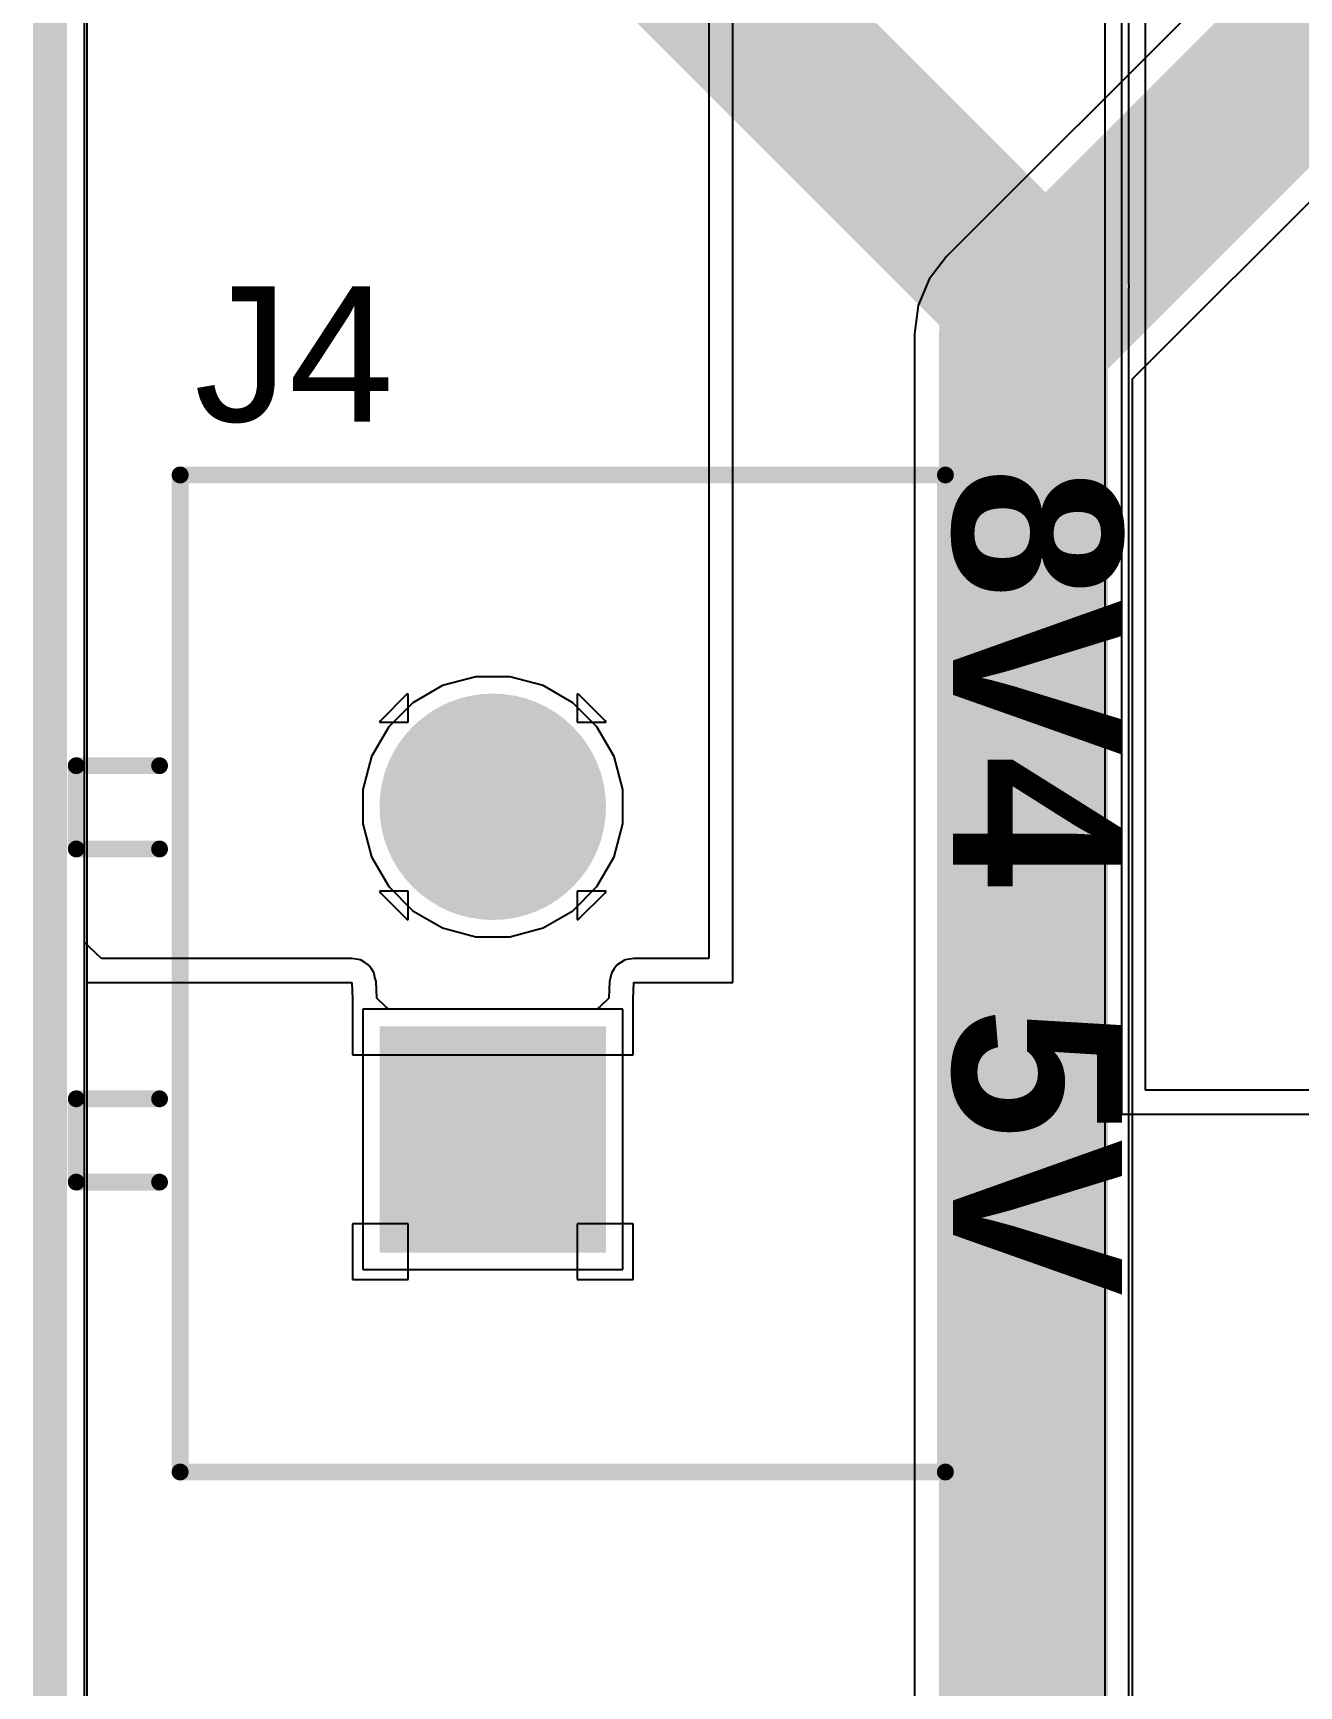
# Model space of a CAD drawing. Header units: inches. Extents: x 0 to 5376, y 0 to 5416.
# Drawn here: x -0.13 to 9.38, y 58.29 to 70.71 of the extents above; entities that cross this region are included whole.
import ezdxf

# ---------------------------------------------------------------- set-up
doc = ezdxf.new("R2010")
doc.units = ezdxf.units.IN
for name, color, linetype in [('Board Outline', 216, 'Continuous'), ('Bottom Layer', 5, 'Continuous'), ('Bottom Solder', 6, 'Continuous'), ('Layer 1', 16, 'Continuous'), ('Layer 2', 76, 'Continuous'), ('Multi-Layer', 9, 'Continuous'), ('Pad Holes', 156, 'Continuous'), ('Top Layer', 1, 'Continuous'), ('Top Overlay', 2, 'Continuous'), ('Top Solder', 216, 'Continuous')]:
    doc.layers.add(name, color=color, linetype=linetype)
doc.styles.add('Arial', font='', dxfattribs={"height": 0.2})
doc.styles.add('Arial_Bold', font='', dxfattribs={"height": 0.2})
doc.styles.get('Arial').set_extended_font_data('Arial')
doc.styles.get('Arial_Bold').set_extended_font_data('Arial', bold=True)

msp = doc.modelspace()

# ---------------------------------------------------------------- hatches: boundary and pattern name
at = {"layer": 'Bottom Layer'}
h = msp.add_hatch(color=5, dxfattribs=at)
edge = h.paths.add_edge_path()
edge.add_arc((3.327, 64.897), 0.8, 0, 360)
msp.add_hatch(color=5, dxfattribs=at).paths.add_polyline_path([(4.127, 61.597), (2.527, 61.597), (2.527, 63.197), (4.127, 63.197)])
at = {"layer": 'Bottom Solder'}
h = msp.add_hatch(color=6, dxfattribs=at)
edge = h.paths.add_edge_path()
edge.add_arc((3.327, 64.897), 0.851, 0, 360)
msp.add_hatch(color=6, dxfattribs=at).paths.add_polyline_path([(4.178, 61.546), (2.477, 61.546), (2.477, 63.248), (4.178, 63.248)])
at = {"layer": 'Layer 1'}
h = msp.add_hatch(color=16, dxfattribs=at)
edge = h.paths.add_edge_path()
edge.add_arc((3.327, 64.897), 0.8, 0, 360)
msp.add_hatch(color=16, dxfattribs=at).paths.add_polyline_path([(4.127, 61.597), (2.527, 61.597), (2.527, 63.197), (4.127, 63.197)])
at = {"layer": 'Layer 2'}
h = msp.add_hatch(color=76, dxfattribs=at)
edge = h.paths.add_edge_path()
edge.add_arc((3.327, 64.897), 0.8, 0, 360)
msp.add_hatch(color=76, dxfattribs=at).paths.add_polyline_path([(4.127, 61.597), (2.527, 61.597), (2.527, 63.197), (4.127, 63.197)])
at = {"layer": 'Multi-Layer'}
h = msp.add_hatch(color=9, dxfattribs=at)
edge = h.paths.add_edge_path()
edge.add_arc((3.327, 64.897), 0.8, 0, 360)
msp.add_hatch(color=9, dxfattribs=at).paths.add_polyline_path([(4.127, 61.597), (2.527, 61.597), (2.527, 63.197), (4.127, 63.197)])
at = {"layer": 'Pad Holes'}
h = msp.add_hatch(color=7, dxfattribs=at)
edge = h.paths.add_edge_path()
edge.add_arc((3.327, 64.897), 0.5, 0, 360)
h = msp.add_hatch(color=7, dxfattribs=at)
edge = h.paths.add_edge_path()
edge.add_arc((3.327, 62.397), 0.5, 0, 360)
at = {"layer": 'Top Layer'}
h = msp.add_hatch(color=1, dxfattribs=at)
edge = h.paths.add_edge_path()
edge.add_arc((3.327, 64.897), 0.8, 0, 360)
msp.add_hatch(color=1, dxfattribs=at).paths.add_polyline_path([(4.127, 61.597), (2.527, 61.597), (2.527, 63.197), (4.127, 63.197)])
at = {"layer": 'Top Solder'}
h = msp.add_hatch(color=216, dxfattribs=at)
edge = h.paths.add_edge_path()
edge.add_arc((3.327, 64.897), 0.851, 0, 360)
msp.add_hatch(color=216, dxfattribs=at).paths.add_polyline_path([(4.178, 61.546), (2.477, 61.546), (2.477, 63.248), (4.178, 63.248)])

# ---------------------------------------------------------------- linework, layer by layer
at = {"layer": 'Board Outline'}
msp.add_lwpolyline([(0, 0, 0.254, 0.254, 0), (0, 125, 0.254, 0.254, 0)], format="xyseb", dxfattribs=at)
at = {"layer": 'Bottom Layer'}
for p, q in [((0.259, 53.391), (0.259, 78.892)), ((8.052, 78.892), (8.052, 62.586)), ((8.233, 62.767), (8.233, 74.659)), ((2.68, 65.74), (2.484, 65.544)), ((2.692, 65.747), (2.68, 65.74)), ((2.692, 65.532), (2.692, 65.747)), ((3.975, 65.74), (3.962, 65.747)), ((3.962, 65.747), (3.962, 65.532)), ((4.171, 65.544), (3.975, 65.74)), ((2.484, 65.544), (2.477, 65.532)), ((2.477, 65.532), (2.692, 65.532)), ((3.962, 65.532), (4.178, 65.532)), ((4.178, 65.532), (4.171, 65.544)), ((2.692, 64.262), (2.477, 64.262)), ((2.477, 64.262), (2.484, 64.25)), ((2.484, 64.25), (2.68, 64.054)), ((2.692, 64.047), (2.692, 64.262)), ((4.178, 64.262), (3.962, 64.262)), ((3.962, 64.262), (3.962, 64.047)), ((3.975, 64.054), (4.171, 64.25)), ((4.171, 64.25), (4.178, 64.262)), ((2.68, 64.054), (2.692, 64.047)), ((3.962, 64.047), (3.975, 64.054)), ((4.305, 63.375), (2.35, 63.375)), ((2.35, 63.375), (2.35, 61.419)), ((4.305, 61.419), (4.305, 63.375)), ((41.656, 62.767), (8.233, 62.767)), ((8.052, 62.586), (41.656, 62.586)), ((2.35, 61.419), (4.305, 61.419))]:
    msp.add_line(p, q, dxfattribs=at)
at = {"layer": 'Layer 1'}
for p, q in [((0.259, 55.751), (0.259, 124.741)), ((11.093, 73.39), (6.736, 69.033)), ((8.135, 68.113), (12.492, 72.471)), ((6.736, 69.033), (6.605, 68.863)), ((6.605, 68.863), (6.523, 68.665)), ((6.523, 68.665), (6.495, 68.453)), ((6.495, 68.453), (6.495, 49.285)), ((8.135, 48.946), (8.135, 68.113)), ((3.199, 65.875), (2.95, 65.808)), ((3.456, 65.875), (3.199, 65.875)), ((3.705, 65.808), (3.456, 65.875)), ((2.95, 65.808), (2.727, 65.679)), ((3.928, 65.679), (3.705, 65.808)), ((2.727, 65.679), (2.545, 65.497)), ((4.11, 65.497), (3.928, 65.679)), ((2.545, 65.497), (2.416, 65.274)), ((4.239, 65.274), (4.11, 65.497)), ((2.416, 65.274), (2.35, 65.026)), ((4.305, 65.026), (4.239, 65.274)), ((2.35, 65.026), (2.35, 64.768)), ((4.305, 64.768), (4.305, 65.026)), ((2.35, 64.768), (2.416, 64.52)), ((4.239, 64.52), (4.305, 64.768)), ((2.416, 64.52), (2.545, 64.297)), ((4.11, 64.297), (4.239, 64.52)), ((2.545, 64.297), (2.727, 64.115)), ((3.928, 64.115), (4.11, 64.297)), ((2.727, 64.115), (2.95, 63.986)), ((3.705, 63.986), (3.928, 64.115)), ((2.95, 63.986), (3.199, 63.919)), ((3.456, 63.919), (3.705, 63.986)), ((3.199, 63.919), (3.456, 63.919)), ((4.305, 63.375), (2.35, 63.375)), ((2.35, 63.375), (2.35, 61.419)), ((4.305, 61.419), (4.305, 63.375)), ((2.35, 61.419), (4.305, 61.419))]:
    msp.add_line(p, q, dxfattribs=at)
for points in [[(7.315, 68.453, 1.27, 1.27, 0), (11.913, 73.05, 1.27, 1.27, 0)], [(7.315, 48.946, 1.27, 1.27, 0), (7.315, 68.453, 1.27, 1.27, 0)]]:
    msp.add_lwpolyline(points, format="xyseb", dxfattribs=at)
msp.add_lwpolyline([(6.998, 68.453, 0.635, 0.635, 1), (7.633, 68.453, 0.635, 0.635, 1)], format="xyseb", close=True, dxfattribs=at)
msp.add_lwpolyline([(6.998, 68.453, 0.635, 0.635, 1), (7.633, 68.453, 0.635, 0.635, 1)], format="xyseb", close=True, dxfattribs=at)
at = {"layer": 'Layer 2'}
for p, q in [((0.279, 48.463), (0.279, 124.741)), ((7.925, 82.721), (7.925, 55.982)), ((8.106, 68.835), (8.106, 74.958)), ((8.11, 68.809), (8.106, 68.835)), ((8.106, 68.782), (8.11, 68.809)), ((8.106, 55.982), (8.106, 68.782)), ((3.199, 65.875), (2.95, 65.808)), ((3.456, 65.875), (3.199, 65.875)), ((3.705, 65.808), (3.456, 65.875)), ((2.95, 65.808), (2.727, 65.679)), ((3.928, 65.679), (3.705, 65.808)), ((2.727, 65.679), (2.545, 65.497)), ((4.11, 65.497), (3.928, 65.679)), ((2.545, 65.497), (2.416, 65.274)), ((4.239, 65.274), (4.11, 65.497)), ((2.416, 65.274), (2.35, 65.026)), ((4.305, 65.026), (4.239, 65.274)), ((2.35, 65.026), (2.35, 64.768)), ((4.305, 64.768), (4.305, 65.026)), ((2.35, 64.768), (2.416, 64.52)), ((4.239, 64.52), (4.305, 64.768)), ((2.416, 64.52), (2.545, 64.297)), ((4.11, 64.297), (4.239, 64.52)), ((2.545, 64.297), (2.727, 64.115)), ((3.928, 64.115), (4.11, 64.297)), ((2.727, 64.115), (2.95, 63.986)), ((3.705, 63.986), (3.928, 64.115)), ((2.95, 63.986), (3.199, 63.919)), ((3.456, 63.919), (3.705, 63.986)), ((3.199, 63.919), (3.456, 63.919)), ((4.305, 63.375), (2.35, 63.375)), ((2.35, 63.375), (2.35, 61.419)), ((4.305, 61.419), (4.305, 63.375)), ((2.35, 61.419), (4.305, 61.419))]:
    msp.add_line(p, q, dxfattribs=at)
msp.add_lwpolyline([(4.115, 71.984, 1.27, 1.27, 0), (7.29, 68.809, 1.27, 1.27, 0)], format="xyseb", dxfattribs=at)
msp.add_lwpolyline([(6.972, 68.809, 0.635, 0.635, 1), (7.607, 68.809, 0.635, 0.635, 1)], format="xyseb", close=True, dxfattribs=at)
at = {"layer": 'Top Layer'}
for p, q in [((0.259, 63.876), (0.259, 80.252)), ((4.95, 71.26), (4.95, 63.757)), ((5.131, 63.576), (5.131, 71.26)), ((3.199, 65.875), (2.95, 65.808)), ((3.456, 65.875), (3.199, 65.875)), ((3.705, 65.808), (3.456, 65.875)), ((2.95, 65.808), (2.727, 65.679)), ((3.928, 65.679), (3.705, 65.808)), ((2.727, 65.679), (2.545, 65.497)), ((4.11, 65.497), (3.928, 65.679)), ((2.545, 65.497), (2.416, 65.274)), ((4.239, 65.274), (4.11, 65.497)), ((2.416, 65.274), (2.35, 65.026)), ((4.305, 65.026), (4.239, 65.274)), ((2.35, 65.026), (2.35, 64.768)), ((4.305, 64.768), (4.305, 65.026)), ((2.35, 64.768), (2.416, 64.52)), ((4.239, 64.52), (4.305, 64.768)), ((2.416, 64.52), (2.545, 64.297)), ((4.11, 64.297), (4.239, 64.52)), ((2.545, 64.297), (2.727, 64.115)), ((3.928, 64.115), (4.11, 64.297)), ((2.727, 64.115), (2.95, 63.986)), ((3.705, 63.986), (3.928, 64.115)), ((2.95, 63.986), (3.199, 63.919)), ((3.456, 63.919), (3.705, 63.986)), ((0.386, 63.757), (0.259, 63.876)), ((3.199, 63.919), (3.456, 63.919)), ((2.269, 63.757), (0.386, 63.757)), ((2.3, 63.751), (2.269, 63.757)), ((2.332, 63.746), (2.3, 63.751)), ((2.335, 63.744), (2.332, 63.746)), ((2.338, 63.744), (2.335, 63.744)), ((2.365, 63.726), (2.338, 63.744)), ((4.317, 63.744), (4.29, 63.726)), ((4.32, 63.744), (4.317, 63.744)), ((4.323, 63.746), (4.32, 63.744)), ((4.355, 63.751), (4.323, 63.746)), ((4.386, 63.757), (4.355, 63.751)), ((4.95, 63.757), (4.386, 63.757)), ((2.392, 63.709), (2.365, 63.726)), ((2.394, 63.706), (2.392, 63.709)), ((2.397, 63.704), (2.394, 63.706)), ((2.415, 63.678), (2.397, 63.704)), ((2.434, 63.652), (2.415, 63.678)), ((2.434, 63.648), (2.434, 63.652)), ((2.436, 63.646), (2.434, 63.648)), ((2.442, 63.614), (2.436, 63.646)), ((2.45, 63.583), (2.442, 63.614)), ((4.212, 63.614), (4.205, 63.583)), ((4.219, 63.646), (4.212, 63.614)), ((4.22, 63.648), (4.219, 63.646)), ((4.221, 63.652), (4.22, 63.648)), ((4.24, 63.678), (4.221, 63.652)), ((4.258, 63.704), (4.24, 63.678)), ((4.261, 63.706), (4.258, 63.704)), ((4.263, 63.709), (4.261, 63.706)), ((4.29, 63.726), (4.263, 63.709)), ((0.279, 55.829), (0.279, 63.576)), ((0.279, 63.576), (2.269, 63.576)), ((2.269, 63.576), (2.273, 63.451)), ((2.455, 63.458), (2.45, 63.583)), ((4.205, 63.583), (4.2, 63.458)), ((4.381, 63.451), (4.386, 63.576)), ((4.386, 63.576), (5.131, 63.576)), ((2.273, 63.451), (2.273, 63.449)), ((2.273, 63.449), (2.273, 63.032)), ((2.521, 63.395), (2.455, 63.458)), ((2.546, 63.375), (2.521, 63.395)), ((4.109, 63.375), (2.546, 63.375)), ((4.134, 63.395), (4.109, 63.375)), ((4.2, 63.458), (4.134, 63.395)), ((4.381, 63.449), (4.381, 63.451)), ((4.381, 63.032), (4.381, 63.449)), ((2.273, 63.032), (3.327, 63.032)), ((3.327, 63.032), (4.381, 63.032)), ((2.692, 61.762), (2.273, 61.762)), ((2.273, 61.762), (2.273, 61.343)), ((2.692, 61.343), (2.692, 61.762)), ((4.381, 61.762), (3.962, 61.762)), ((3.962, 61.762), (3.962, 61.343)), ((4.381, 61.343), (4.381, 61.762)), ((2.273, 61.343), (2.692, 61.343)), ((3.962, 61.343), (4.381, 61.343))]:
    msp.add_line(p, q, dxfattribs=at)
at = {"layer": 'Top Overlay'}
for points in [[(0.978, 67.391, 0.127, 0.127, 0), (6.728, 67.391, 0.127, 0.127, 0)], [(0.978, 59.897, 0.127, 0.127, 0), (0.978, 67.391, 0.127, 0.127, 0)], [(6.728, 59.897, 0.127, 0.127, 0), (6.728, 67.391, 0.127, 0.127, 0)], [(0.197, 64.58, 0.127, 0.127, 0), (0.197, 65.206, 0.127, 0.127, 0)], [(0.197, 65.206, 0.127, 0.127, 0), (0.823, 65.206, 0.127, 0.127, 0)], [(0.197, 64.58, 0.127, 0.127, 0), (0.823, 64.58, 0.127, 0.127, 0)], [(0.197, 62.076, 0.127, 0.127, 0), (0.197, 62.702, 0.127, 0.127, 0)], [(0.197, 62.702, 0.127, 0.127, 0), (0.823, 62.702, 0.127, 0.127, 0)], [(0.197, 62.076, 0.127, 0.127, 0), (0.823, 62.076, 0.127, 0.127, 0)], [(0.977, 59.897, 0.127, 0.127, 0), (6.727, 59.897, 0.127, 0.127, 0)]]:
    msp.add_lwpolyline(points, format="xyseb", dxfattribs=at)
for points in [[(0.946, 67.391, 0.0635, 0.0635, 1), (1.01, 67.391, 0.0635, 0.0635, 1)], [(0.946, 67.391, 0.0635, 0.0635, 1), (1.01, 67.391, 0.0635, 0.0635, 1)], [(6.697, 67.391, 0.0635, 0.0635, 1), (6.76, 67.391, 0.0635, 0.0635, 1)], [(6.697, 67.391, 0.0635, 0.0635, 1), (6.76, 67.391, 0.0635, 0.0635, 1)], [(0.166, 65.206, 0.0635, 0.0635, 1), (0.229, 65.206, 0.0635, 0.0635, 1)], [(0.166, 65.206, 0.0635, 0.0635, 1), (0.229, 65.206, 0.0635, 0.0635, 1)], [(0.792, 65.206, 0.0635, 0.0635, 1), (0.855, 65.206, 0.0635, 0.0635, 1)], [(0.166, 64.58, 0.0635, 0.0635, 1), (0.229, 64.58, 0.0635, 0.0635, 1)], [(0.166, 64.58, 0.0635, 0.0635, 1), (0.229, 64.58, 0.0635, 0.0635, 1)], [(0.792, 64.58, 0.0635, 0.0635, 1), (0.855, 64.58, 0.0635, 0.0635, 1)], [(0.166, 62.702, 0.0635, 0.0635, 1), (0.229, 62.702, 0.0635, 0.0635, 1)], [(0.166, 62.702, 0.0635, 0.0635, 1), (0.229, 62.702, 0.0635, 0.0635, 1)], [(0.792, 62.702, 0.0635, 0.0635, 1), (0.855, 62.702, 0.0635, 0.0635, 1)], [(0.166, 62.076, 0.0635, 0.0635, 1), (0.229, 62.076, 0.0635, 0.0635, 1)], [(0.166, 62.076, 0.0635, 0.0635, 1), (0.229, 62.076, 0.0635, 0.0635, 1)], [(0.792, 62.076, 0.0635, 0.0635, 1), (0.855, 62.076, 0.0635, 0.0635, 1)], [(0.946, 59.897, 0.0635, 0.0635, 1), (1.009, 59.897, 0.0635, 0.0635, 1)], [(0.946, 59.897, 0.0635, 0.0635, 1), (1.01, 59.897, 0.0635, 0.0635, 1)], [(6.696, 59.897, 0.0635, 0.0635, 1), (6.759, 59.897, 0.0635, 0.0635, 1)], [(6.697, 59.897, 0.0635, 0.0635, 1), (6.76, 59.897, 0.0635, 0.0635, 1)]]:
    msp.add_lwpolyline(points, format="xyseb", close=True, dxfattribs=at)

# ---------------------------------------------------------------- texts
at = {"layer": 'Top Overlay', "style": 'Arial'}
msp.add_text('J4', height=1.016, dxfattribs=at).set_placement((1.084, 67.793))
at = {"layer": 'Top Overlay', "style": 'Arial_Bold'}
for s, p in [('8V4', (6.786, 67.447)), ('5V', (6.786, 63.388))]:
    msp.add_text(s, height=1.27, rotation=270, dxfattribs=at).set_placement(p)

doc.saveas('drawing.dxf')
